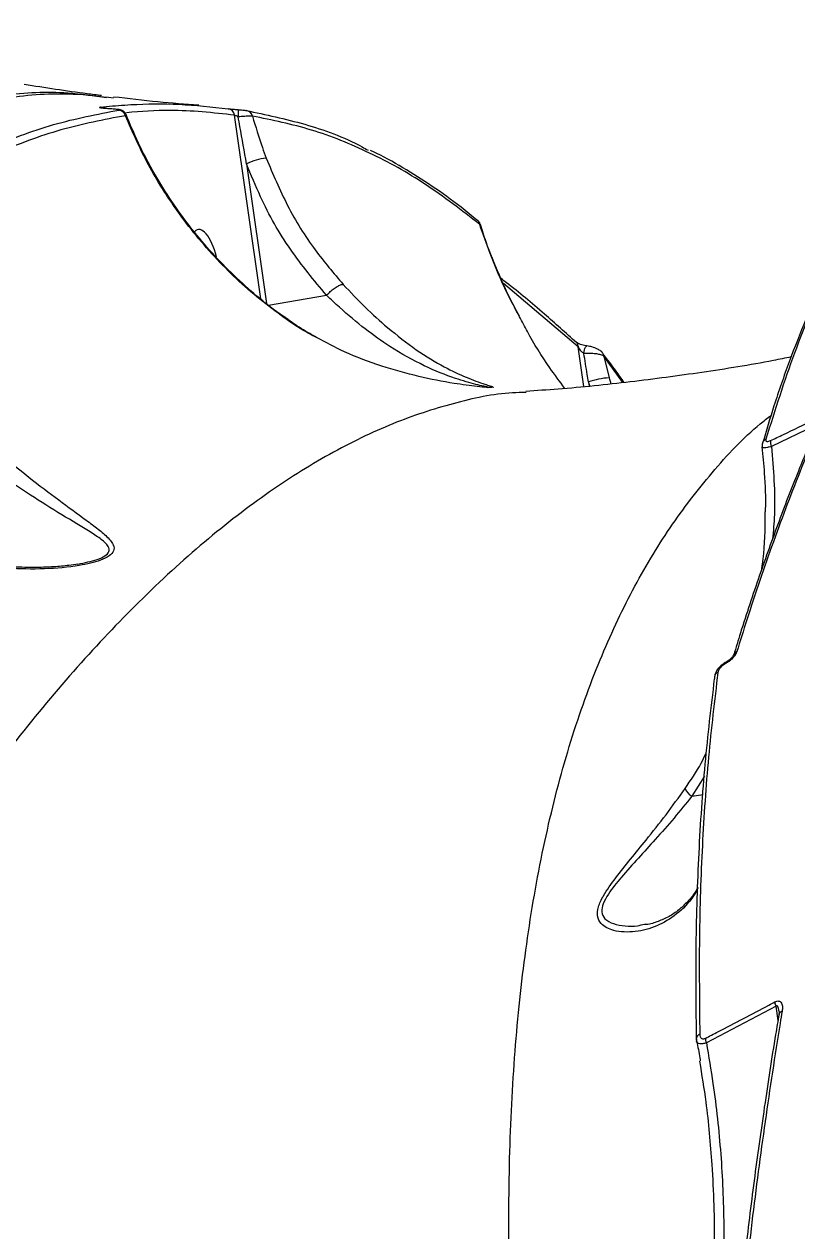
# Model space of a CAD drawing. Header units: millimetres. Extents: x -7245 to 6306, y -6696 to 5973.
# Drawn here: x 1806.7 to 1907, y -2241.6 to -2085.1 of the extents above; entities that cross this region are included whole.
import ezdxf

# ---------------------------------------------------------------- set-up
doc = ezdxf.new("R2010")
doc.units = ezdxf.units.MM
for name, color, linetype in [('DIKOM_ОБЪЕКТ', 7, 'Continuous'), ('DIKOM_РАЗМЕР_ЗОНА', 7, 'Continuous'), ('DIKOM_РАЗМЕР_ОБЪЕКТА', 7, 'Continuous')]:
    doc.layers.add(name, color=color, linetype=linetype)
doc.styles.add('style1', font='arial.ttf', dxfattribs={"width": 0.8})
doc.dimstyles.new('1-50', dxfattribs={"dimtxt": 300, "dimasz": 200, "dimexe": 100, "dimexo": 0, "dimgap": 100, "dimtad": 1, "dimtxsty": 'style1', "dimcen": 200, "dimclrd": 7, "dimclre": 7, "dimclrt": 7, "dimadec": 1, "dimazin": 2, "dimtfac": 1, "dimtmove": 0, "dimatfit": 2, "dimfxl": 0, "dimlwd": 25, "dimlwe": 18, "dimarcsym": 0})

# ---------------------------------------------------------------- blocks, each defined once
blk = doc.blocks.new('*D10')
at = {"layer": 'Defpoints', "color": 0, "transparency": 16777216}
for p in [(-4365.71, 2792.53), (4306.16, 475.6), (4306.16, -5965.27)]:
    blk.add_point(p, dxfattribs=at)
at = {"layer": 'DIKOM_РАЗМЕР_ОБЪЕКТА', "color": 7, "lineweight": 18, "transparency": 16777216}
for p, q in [((-4365.71, 2792.53), (-4365.71, -6065.27)), ((4306.16, 475.6), (4306.16, -6065.27))]:
    blk.add_line(p, q, dxfattribs=at)
at = {"layer": 'DIKOM_РАЗМЕР_ОБЪЕКТА', "color": 7, "lineweight": 25, "transparency": 16777216}
blk.add_line((-4165.71, -5965.27), (4106.16, -5965.27), dxfattribs=at)
at = {"layer": 'DIKOM_РАЗМЕР_ОБЪЕКТА', "color": 7, "transparency": 16777216}
for points in [[(-4165.71, -5931.93), (-4165.71, -5998.6), (-4365.71, -5965.27)], [(4106.16, -5931.93), (4106.16, -5998.6), (4306.16, -5965.27)]]:
    blk.add_solid(points, dxfattribs=at)
at = {"layer": 'DIKOM_РАЗМЕР_ОБЪЕКТА', "color": 7, "transparency": 16777216, "insert": (-85.78, -5712.1), "char_height": 300, "attachment_point": 5, "style": 'style1'}
blk.add_mtext('8650', dxfattribs=at)
blk = doc.blocks.new('*D11')
at = {"layer": 'Defpoints', "color": 0, "transparency": 16777216}
for p in [(-3472.32, 4472.83), (-6199.73, -2928.86), (1850.21, -2928.86)]:
    blk.add_point(p, dxfattribs=at)
at = {"layer": 'DIKOM_РАЗМЕР_ОБЪЕКТА', "color": 7, "lineweight": 18, "transparency": 16777216}
for p, q in [((-3472.32, 4472.83), (-6299.73, 4472.83)), ((1850.21, -2928.86), (-6299.73, -2928.86))]:
    blk.add_line(p, q, dxfattribs=at)
at = {"layer": 'DIKOM_РАЗМЕР_ОБЪЕКТА', "color": 7, "lineweight": 25, "transparency": 16777216}
blk.add_line((-6199.73, 4272.83), (-6199.73, -2728.86), dxfattribs=at)
at = {"layer": 'DIKOM_РАЗМЕР_ОБЪЕКТА', "color": 7, "transparency": 16777216}
for points in [[(-6233.06, 4272.83), (-6166.39, 4272.83), (-6199.73, 4472.83)], [(-6233.06, -2728.86), (-6166.39, -2728.86), (-6199.73, -2928.86)]]:
    blk.add_solid(points, dxfattribs=at)
at = {"layer": 'DIKOM_РАЗМЕР_ОБЪЕКТА', "color": 7, "transparency": 16777216, "insert": (-6452.9, 984.54), "char_height": 300, "attachment_point": 5, "rotation": 90, "style": 'style1'}
blk.add_mtext('7400', dxfattribs=at)
blk = doc.blocks.new('*D12')
at = {"layer": 'Defpoints', "color": 0, "transparency": 16777216}
for p in [(-5865.71, 123.34), (6306.18, -91.92), (6306.18, -6596.14)]:
    blk.add_point(p, dxfattribs=at)
at = {"layer": 'DIKOM_РАЗМЕР_ЗОНА', "color": 7, "lineweight": 18, "transparency": 16777216}
for p, q in [((-5865.71, 123.34), (-5865.71, -6696.14)), ((6306.18, -91.92), (6306.18, -6696.14))]:
    blk.add_line(p, q, dxfattribs=at)
at = {"layer": 'DIKOM_РАЗМЕР_ЗОНА', "color": 7, "lineweight": 25, "transparency": 16777216}
blk.add_line((-5665.71, -6596.14), (6106.18, -6596.14), dxfattribs=at)
at = {"layer": 'DIKOM_РАЗМЕР_ЗОНА', "color": 7, "transparency": 16777216}
for points in [[(-5665.71, -6562.81), (-5665.71, -6629.48), (-5865.71, -6596.14)], [(6106.18, -6562.81), (6106.18, -6629.48), (6306.18, -6596.14)]]:
    blk.add_solid(points, dxfattribs=at)
at = {"layer": 'DIKOM_РАЗМЕР_ЗОНА', "color": 7, "transparency": 16777216, "insert": (-71.19, -6342.97), "char_height": 300, "attachment_point": 5, "style": 'style1'}
blk.add_mtext('12150', dxfattribs=at)

msp = doc.modelspace()

# ---------------------------------------------------------------- linework, layer by layer
at = {"layer": 'DIKOM_ОБЪЕКТ', "color": 7, "linetype": 'Continuous', "lineweight": 15}
for p, q in [((1817.439, -2096.029), (1817.414, -2096.03)), ((1818.372, -2096.1), (1817.414, -2096.03)), ((1818.397, -2096.1), (1818.372, -2096.1)), ((1837.378, -2120.714), (1833.976, -2096.876)), ((1835.541, -2103.195), (1838.128, -2121.32)), ((1865.518, -2110.53), (1865.503, -2110.517)), ((1878.602, -2126.952), (1868.873, -2118.729)), ((1838.372, -2121.518), (1845.926, -2120.239)), ((1879.335, -2132.087), (1878.602, -2126.952)), ((1881.93, -2128.139), (1882.598, -2130.955)), ((1884.378, -2131.582), (1881.93, -2128.139)), ((1880.078, -2132.013), (1879.913, -2131.487)), ((1879.913, -2131.487), (1879.989, -2132.022)), ((1871.845, -2132.852), (1871.783, -2132.853)), ((1909.279, -2137.167), (1903.666, -2139.866)), ((1894.966, -2182.631), (1893.319, -2185.255)), ((1893.319, -2185.255), (1894.802, -2185.004)), ((1887.195, -2201.837), (1887.343, -2201.805)), ((1904.265, -2212.502), (1895.221, -2217.232)), ((1904.525, -2214.325), (1904.265, -2212.502)), ((1904.642, -2213.558), (1904.644, -2213.542))]:
    msp.add_line(p, q, dxfattribs=at)
at = {"layer": 'DIKOM_ОБЪЕКТ', "color": 7, "linetype": 'Continuous', "lineweight": 15, "flags": 128}
for points in [[(1879.323, -2127.789), (1879.358, -2127.552), (1879.407, -2127.329), (1879.467, -2127.135), (1879.535, -2126.979), (1879.607, -2126.873), (1879.678, -2126.819), (1879.716, -2126.815)], [(1893.918, -2216.71), (1893.924, -2216.777), (1893.942, -2216.852)]]:
    msp.add_lwpolyline(points, dxfattribs=at)
at = {"layer": 'DIKOM_ОБЪЕКТ', "color": 7, "linetype": 'Continuous', "lineweight": 15}
for centre, radius, start, end in [((1816.501, -2096.714), 0.872, 58.91991, 85.19144), ((1818.862, -2097.187), 0.973, 14.63477, 84.47644), ((1833.054, -2096.952), 0.925, 4.73314, 83.73994), ((1824.715, -2096.038), 9.796, 353.76951, 359.23117), ((1835.386, -2097.195), 0.931, 12.35291, 84.70214), ((1839.033, -2110.297), 7.915, 96.86955, 116.18302), ((1864.961, -2111.171), 0.849, 8.61161, 49.01814), ((1877.849, -2126.911), 0.755, 356.91931, 45.28892), ((1881.133, -2128.233), 0.803, 6.69152, 35.44748), ((1883.119, -2140.642), 9.701, 93.08026, 109.30079), ((1903.246, -2139.634), 0.771, 112.7746, 163.80122), ((1904.948, -2139.264), 1.417, 173.52809, 205.1639), ((1899.355, -2167.087), 0.629, 106.9246, 161.05102), ((1897.935, -2167.983), 0.199, 125.07662, 189.72316), ((1896.9, -2169.822), 0.637, 173.10431, 197.69514), ((1896.994, -2169.866), 0.736, 111.91188, 170.65627), ((1894.755, -2183.158), 2.542, 205.2203, 235.58383), ((1905.933, -2211.699), 1.851, 187.28287, 205.70948), ((1905.176, -2213.683), 0.551, 101.96503, 165.1231), ((1894.579, -2216.741), 0.662, 108.75618, 177.32822), ((1896.92, -2216.468), 1.862, 185.85529, 204.22365)]:
    msp.add_arc(centre, radius, start, end, dxfattribs=at)
msp.add_ellipse((1830.032, -2116.324), major_axis=(-0.794, 4.6), ratio=0.3793946, start_param=4.8846529, end_param=6.5509952, dxfattribs=at)
for points, knots in [([(1816.715, -2094.339), (1816.097, -2094.263), (1812.718, -2093.847), (1809.386, -2093.324), (1806.663, -2092.897)], [0, 0, 0, 0, 0.1828177, 1, 1, 1, 1]), ([(1795.566, -2095.866), (1798.376, -2095.262), (1804.012, -2094.051), (1811.287, -2093.704), (1815.689, -2094.35), (1817.366, -2094.596)], [0, 0, 0, 0, 0.3809722, 0.7641573, 1, 1, 1, 1]), ([(1818.251, -2094.681), (1816.514, -2094.47), (1811.964, -2093.916), (1804.811, -2094.393), (1799.357, -2095.708), (1796.819, -2096.321)], [0, 0, 0, 0, 0.2481754, 0.6499685, 1, 1, 1, 1]), ([(1829.321, -2095.59), (1827.563, -2095.458), (1823.904, -2095.182), (1820.195, -2094.746), (1818.268, -2094.519)], [0, 0, 0, 0, 0.4806348, 1, 1, 1, 1]), ([(1784.84, -2111.216), (1787.692, -2109.268), (1793.397, -2105.371), (1801.953, -2101.072), (1810.495, -2097.833), (1816.135, -2096.756), (1818.956, -2096.218)], [0, 0, 0, 0, 0.2484773, 0.4969555, 0.7484779, 1, 1, 1, 1]), ([(1817.414, -2096.03), (1817.264, -2096.018), (1816.964, -2095.993), (1816.637, -2095.948), (1816.457, -2095.905), (1816.43, -2095.868), (1816.527, -2095.852), (1816.574, -2095.845)], [0, 0, 0, 0, 0.2064296, 0.4133725, 0.6142313, 0.8135201, 1, 1, 1, 1]), ([(1816.574, -2095.845), (1816.835, -2095.815), (1818.139, -2095.668), (1821.523, -2095.408), (1826.77, -2095.342), (1831.026, -2095.802), (1833.155, -2096.033)], [0, 0, 0, 0, 0.0480656, 0.2403284, 0.6198791, 1, 1, 1, 1]), ([(1817.442, -2096.029), (1817.42, -2096.027), (1817.258, -2096.015), (1817.021, -2095.992), (1816.816, -2095.966), (1816.734, -2095.95), (1816.734, -2095.95), (1816.734, -2095.95)], [0, 0, 0, 0, 0.0573777, 0.4378475, 0.7344966, 0.9208419, 1, 1, 1, 1]), ([(1818.397, -2096.099), (1818.174, -2096.083), (1817.854, -2096.06), (1817.535, -2096.035), (1817.439, -2096.028)], [0, 0, 0, 0, 0.7001076, 1, 1, 1, 1]), ([(1819.898, -2096.821), (1819.892, -2096.797), (1819.863, -2096.682), (1819.735, -2096.523), (1819.56, -2096.362), (1819.382, -2096.265), (1819.229, -2096.21), (1819.074, -2096.172), (1818.858, -2096.139), (1818.545, -2096.108), (1818.292, -2096.092), (1818.201, -2096.086)], [0, 0, 0, 0, 0.0341976, 0.1580619, 0.2642021, 0.3564646, 0.4355009, 0.5100985, 0.6546191, 0.8745234, 1, 1, 1, 1]), ([(1818.956, -2096.218), (1818.979, -2096.213), (1819.033, -2096.202), (1819.023, -2096.181), (1818.907, -2096.153), (1818.682, -2096.124), (1818.475, -2096.108), (1818.372, -2096.1)], [0, 0, 0, 0, 0.148881, 0.3487639, 0.5573987, 0.7790692, 1, 1, 1, 1]), ([(1833.976, -2096.876), (1831.182, -2096.569), (1826.447, -2096.049), (1821.835, -2096.409), (1819.943, -2096.556)], [0, 0, 0, 0, 0.5898705, 1, 1, 1, 1]), ([(1833.155, -2096.033), (1833.238, -2096.043), (1833.404, -2096.064), (1833.82, -2096.107), (1834.208, -2096.143), (1834.444, -2096.163), (1834.511, -2096.169)], [0, 0, 0, 0, 0.2927203, 0.5849576, 0.8819453, 1, 1, 1, 1]), ([(1834.511, -2096.169), (1834.586, -2096.176), (1834.776, -2096.193), (1835.057, -2096.22), (1835.323, -2096.248), (1835.422, -2096.261), (1835.472, -2096.268)], [0, 0, 0, 0, 0.1835901, 0.4626671, 0.7308924, 1, 1, 1, 1]), ([(1835.472, -2096.268), (1838.018, -2096.808), (1843.11, -2097.888), (1848.381, -2099.76), (1851.06, -2101.275), (1851.32, -2101.422)], [0, 0, 0, 0, 0.4745264, 0.9490492, 1, 1, 1, 1]), ([(1819.804, -2096.941), (1817.022, -2097.47), (1811.458, -2098.528), (1802.965, -2101.727), (1794.387, -2106.012), (1788.622, -2109.949), (1785.738, -2111.917)], [0, 0, 0, 0, 0.2484763, 0.4969512, 0.7484746, 1, 1, 1, 1]), ([(1819.884, -2096.825), (1819.894, -2096.842), (1819.915, -2096.874), (1819.84, -2096.919), (1819.804, -2096.941)], [0, 0, 0, 0, 0.5261734, 1, 1, 1, 1]), ([(1840.828, -2123.446), (1839.752, -2122.664), (1836.518, -2120.314), (1831.557, -2115.682), (1826.628, -2109.668), (1822.628, -2103.364), (1820.751, -2099.094), (1819.804, -2096.941)], [0, 0, 0, 0, 0.1161054, 0.3488627, 0.5873497, 0.7918638, 1, 1, 1, 1]), ([(1840.918, -2123.393), (1840.348, -2123.002), (1838.683, -2121.862), (1836.083, -2119.714), (1833.126, -2116.978), (1830.355, -2114.018), (1827.79, -2110.873), (1825.44, -2107.559), (1823.33, -2104.096), (1821.449, -2100.515), (1820.418, -2098.047), (1819.904, -2096.817)], [0, 0, 0, 0, 0.0603494, 0.1761863, 0.2927985, 0.4100487, 0.5278302, 0.6452988, 0.7635405, 0.8820747, 1, 1, 1, 1]), ([(1834.454, -2097.101), (1834.43, -2097.089), (1834.348, -2097.048), (1834.214, -2096.983), (1834.066, -2096.913), (1834.005, -2096.888), (1833.976, -2096.876)], [0, 0, 0, 0, 0.1261776, 0.4365731, 0.7263875, 1, 1, 1, 1]), ([(1836.295, -2096.996), (1836.198, -2096.995), (1836.004, -2096.995), (1835.479, -2097.025), (1834.937, -2097.06), (1834.583, -2097.09), (1834.454, -2097.101)], [0, 0, 0, 0, 0.278407, 0.5566775, 0.8378884, 1, 1, 1, 1]), ([(1835.541, -2103.195), (1835.244, -2101.584), (1834.869, -2099.556), (1834.525, -2097.52), (1834.454, -2097.101)], [0, 0, 0, 0, 0.7939607, 1, 1, 1, 1]), ([(1836.295, -2096.996), (1836.706, -2098.368), (1837.257, -2100.205), (1837.919, -2101.988), (1838.087, -2102.44)], [0, 0, 0, 0, 0.7467501, 1, 1, 1, 1]), ([(1865.8, -2111.044), (1863.466, -2109.237), (1858.798, -2105.625), (1851.502, -2101.614), (1844.018, -2098.568), (1838.869, -2097.52), (1836.295, -2096.996)], [0, 0, 0, 0, 0.2486155, 0.4972307, 0.7486162, 1, 1, 1, 1]), ([(1921.092, -2100.345), (1920.221, -2101.537), (1918.335, -2104.118), (1915.633, -2108.407), (1912.951, -2113.136), (1910.447, -2118.12), (1908.115, -2123.347), (1905.958, -2128.835), (1904.081, -2134.18), (1903.005, -2137.808), (1902.525, -2139.428)], [0, 0, 0, 0, 0.1119825, 0.2426322, 0.3732214, 0.50348, 0.6334544, 0.7637394, 0.894486, 1, 1, 1, 1]), ([(1921.409, -2100.065), (1919.531, -2102.753), (1915.774, -2108.128), (1910.886, -2117.439), (1906.514, -2127.582), (1904.136, -2135.143), (1902.947, -2138.923)], [0, 0, 0, 0, 0.2486162, 0.4972319, 0.7486143, 1, 1, 1, 1]), ([(1838.087, -2102.44), (1838.96, -2104.518), (1840.724, -2108.716), (1844.145, -2114.212), (1846.842, -2117.377), (1848.084, -2118.834)], [0, 0, 0, 0, 0.3460126, 0.6987409, 1, 1, 1, 1]), ([(1865.492, -2110.556), (1864.792, -2109.972), (1862.863, -2108.364), (1859.637, -2106.064), (1855.821, -2103.667), (1853.154, -2102.151), (1851.745, -2101.511), (1851.644, -2101.465)], [0, 0, 0, 0, 0.1566173, 0.4312759, 0.7055003, 0.978755, 1, 1, 1, 1]), ([(1845.926, -2120.239), (1844.305, -2118.304), (1841.026, -2114.387), (1837.695, -2108.507), (1836.121, -2104.626), (1835.541, -2103.195)], [0, 0, 0, 0, 0.3814222, 0.7719236, 1, 1, 1, 1]), ([(1865.869, -2111.05), (1865.865, -2111.033), (1865.843, -2110.917), (1865.72, -2110.741), (1865.592, -2110.583), (1865.512, -2110.527), (1865.5, -2110.519)], [0, 0, 0, 0, 0.0767892, 0.5028035, 0.924734, 1, 1, 1, 1]), ([(1870.976, -2123.02), (1870.432, -2122.008), (1868.999, -2119.337), (1867.295, -2115.32), (1866.242, -2112.307), (1865.8, -2111.044)], [0, 0, 0, 0, 0.2617474, 0.6904242, 1, 1, 1, 1]), ([(1865.853, -2111.054), (1865.859, -2111.052), (1865.874, -2111.046), (1865.827, -2111.044), (1865.8, -2111.044)], [0, 0, 0, 0, 0.4345635, 1, 1, 1, 1]), ([(1870.953, -2122.966), (1870.736, -2122.572), (1869.774, -2120.83), (1868.321, -2117.61), (1866.838, -2114.025), (1866.129, -2111.803), (1865.887, -2111.043)], [0, 0, 0, 0, 0.1033264, 0.4560291, 0.8137923, 1, 1, 1, 1]), ([(1878.367, -2126.385), (1876.978, -2125.141), (1873.955, -2122.432), (1870.685, -2119.688), (1868.805, -2118.257), (1868.564, -2118.073)], [0, 0, 0, 0, 0.4255977, 0.9263451, 1, 1, 1, 1]), ([(1845.932, -2120.236), (1846.087, -2120.077), (1846.397, -2119.76), (1846.923, -2119.338), (1847.421, -2119.018), (1847.798, -2118.856), (1847.997, -2118.823), (1848.069, -2118.832), (1848.084, -2118.834)], [0, 0, 0, 0, 0.2045648, 0.4091903, 0.6137899, 0.8184391, 0.9604469, 1, 1, 1, 1]), ([(1848.084, -2118.834), (1849.037, -2119.849), (1850.972, -2121.911), (1852.857, -2123.574), (1853.814, -2124.418)], [0, 0, 0, 0, 0.4924351, 1, 1, 1, 1]), ([(1845.932, -2120.236), (1845.931, -2120.237), (1845.929, -2120.239), (1845.927, -2120.239), (1845.926, -2120.239)], [0, 0, 0, 0, 0.5637616, 1, 1, 1, 1]), ([(1866.839, -2132.214), (1866.873, -2132.21), (1866.988, -2132.195), (1866.348, -2132.061), (1864.982, -2131.739), (1862.387, -2131.004), (1858.614, -2129.499), (1854.621, -2127.287), (1850.917, -2124.678), (1848.158, -2122.347), (1846.488, -2120.792), (1845.932, -2120.237), (1845.932, -2120.236)], [0, 0, 0, 0, 0.0272554, 0.0935482, 0.1629183, 0.2994891, 0.4834153, 0.6716625, 0.801487, 0.9342255, 0.9999247, 1, 1, 1, 1]), ([(1876.858, -2132.335), (1876.194, -2131.447), (1874.426, -2129.078), (1872.473, -2125.947), (1871.308, -2123.671), (1870.976, -2123.02)], [0, 0, 0, 0, 0.3002071, 0.7999479, 1, 1, 1, 1]), ([(1840.887, -2123.438), (1840.88, -2123.43), (1840.869, -2123.42), (1840.837, -2123.44), (1840.828, -2123.446)], [0, 0, 0, 0, 0.7002886, 1, 1, 1, 1]), ([(1844.609, -2125.717), (1844.242, -2125.536), (1842.92, -2124.883), (1841.706, -2124.049), (1840.828, -2123.446)], [0, 0, 0, 0, 0.2773926, 1, 1, 1, 1]), ([(1844.613, -2125.689), (1844.148, -2125.441), (1842.863, -2124.757), (1841.667, -2123.934), (1840.905, -2123.409)], [0, 0, 0, 0, 0.3616518, 1, 1, 1, 1]), ([(1853.814, -2124.418), (1855.079, -2125.431), (1857.644, -2127.486), (1861.07, -2129.515), (1864.127, -2130.956), (1866.061, -2131.65), (1867.055, -2131.966), (1867.226, -2132.031), (1867.271, -2132.048)], [0, 0, 0, 0, 0.2355788, 0.477723, 0.683301, 0.8926652, 0.9716161, 1, 1, 1, 1]), ([(1867.391, -2132.22), (1867.203, -2132.217), (1866.829, -2132.212), (1865.526, -2132.09), (1864.059, -2131.914), (1861.554, -2131.551), (1857.837, -2130.834), (1853.033, -2129.478), (1848.543, -2127.824), (1845.81, -2126.36), (1844.609, -2125.717)], [0, 0, 0, 0, 0.0717315, 0.1425128, 0.2085493, 0.2762039, 0.4616471, 0.6522273, 0.8472519, 1, 1, 1, 1]), ([(1879.713, -2126.813), (1879.666, -2126.807), (1879.516, -2126.79), (1879.217, -2126.726), (1878.855, -2126.614), (1878.563, -2126.487), (1878.413, -2126.402), (1878.362, -2126.359), (1878.371, -2126.368), (1878.373, -2126.369)], [0, 0, 0, 0, 0.0817154, 0.2607111, 0.4737058, 0.7046692, 0.8608308, 0.9741125, 1, 1, 1, 1]), ([(1879.323, -2127.789), (1879.261, -2127.746), (1879.115, -2127.644), (1878.918, -2127.435), (1878.731, -2127.197), (1878.645, -2127.033), (1878.602, -2126.952)], [0, 0, 0, 0, 0.1963851, 0.4614499, 0.7333749, 1, 1, 1, 1]), ([(1881.93, -2128.139), (1881.845, -2128.091), (1881.675, -2127.994), (1881.158, -2127.878), (1880.516, -2127.802), (1879.869, -2127.772), (1879.478, -2127.784), (1879.323, -2127.789)], [0, 0, 0, 0, 0.2120449, 0.4239388, 0.6396056, 0.8561647, 1, 1, 1, 1]), ([(1879.913, -2131.487), (1879.859, -2131.159), (1879.656, -2129.927), (1879.464, -2128.694), (1879.323, -2127.789)], [0, 0, 0, 0, 0.2664047, 1, 1, 1, 1]), ([(1881.773, -2127.758), (1881.769, -2127.75), (1881.713, -2127.637), (1881.482, -2127.459), (1881.063, -2127.176), (1880.427, -2126.935), (1879.934, -2126.852), (1879.716, -2126.815)], [0, 0, 0, 0, 0.0116999, 0.1647102, 0.395487, 0.7323439, 1, 1, 1, 1]), ([(1906.229, -2128.25), (1905.462, -2128.405), (1901.645, -2129.18), (1894.687, -2130.284), (1885.371, -2131.526), (1877.736, -2132.329), (1873.176, -2132.62), (1871.774, -2132.71)], [0, 0, 0, 0, 0.0685534, 0.3411477, 0.6119116, 0.8807274, 1, 1, 1, 1]), ([(1884.541, -2131.566), (1884.201, -2131.069), (1883.318, -2129.78), (1882.403, -2128.607), (1881.841, -2127.886)], [0, 0, 0, 0, 0.3854929, 1, 1, 1, 1]), ([(1867.271, -2132.048), (1867.379, -2132.085), (1867.662, -2132.18), (1867.552, -2132.207), (1867.484, -2132.224)], [0, 0, 0, 0, 0.385264, 1, 1, 1, 1]), ([(1882.598, -2130.955), (1882.625, -2131.064), (1882.691, -2131.329), (1882.783, -2131.585), (1882.837, -2131.736)], [0, 0, 0, 0, 0.4083191, 1, 1, 1, 1]), ([(1871.783, -2132.853), (1871.209, -2132.862), (1868.122, -2132.907), (1862.37, -2134.172), (1854.453, -2136.737), (1846.321, -2140.687), (1837.975, -2145.947), (1829.534, -2152.514), (1821.205, -2160.208), (1813.057, -2168.892), (1805.12, -2178.445), (1797.172, -2189.117), (1789.245, -2200.918), (1781.37, -2213.827), (1773.769, -2227.479), (1766.462, -2241.782), (1759.46, -2256.643), (1752.607, -2272.379), (1745.94, -2288.988), (1739.459, -2306.382), (1735.385, -2318.501), (1733.348, -2324.558)], [0, 0, 0, 0, 0.0124737, 0.0671319, 0.1217456, 0.1783348, 0.2349238, 0.292325, 0.3497278, 0.4036402, 0.4575955, 0.5115092, 0.5669942, 0.6225232, 0.6780093, 0.730947, 0.7839237, 0.8368605, 0.8912267, 0.9456333, 1, 1, 1, 1]), ([(1874.552, -2300.657), (1873.832, -2295.615), (1872.394, -2285.532), (1870.909, -2270.928), (1869.93, -2256.746), (1869.499, -2242.58), (1869.684, -2228.575), (1870.563, -2214.855), (1872.144, -2201.794), (1874.459, -2189.47), (1877.523, -2177.946), (1881.236, -2167.591), (1885.55, -2158.389), (1890.391, -2150.266), (1895.951, -2143.101), (1900.373, -2138.3), (1903.148, -2136.203), (1903.613, -2135.851)], [0, 0, 0, 0, 0.0649301, 0.1298607, 0.195437, 0.2610128, 0.3335067, 0.4060565, 0.4785484, 0.5531782, 0.6278703, 0.7024976, 0.7727109, 0.8429762, 0.9131884, 0.9854266, 1, 1, 1, 1]), ([(1909.62, -2137.186), (1908.851, -2138.99), (1907.146, -2142.998), (1904.635, -2149.502), (1902.077, -2156.652), (1900.125, -2162.458), (1899.064, -2165.956), (1898.774, -2166.91)], [0, 0, 0, 0, 0.1956034, 0.4343283, 0.6726523, 0.9106947, 1, 1, 1, 1]), ([(1909.99, -2136.806), (1909.828, -2137.186), (1909.016, -2139.087), (1906.942, -2144.121), (1903.886, -2152.17), (1901.126, -2160.239), (1899.602, -2165.108), (1899.171, -2166.484)], [0, 0, 0, 0, 0.0413738, 0.2068772, 0.538158, 0.8694239, 1, 1, 1, 1]), ([(1903.54, -2139.105), (1904.101, -2138.84), (1905.975, -2137.957), (1907.837, -2137.047), (1909.142, -2136.409)], [0, 0, 0, 0, 0.2996394, 1, 1, 1, 1]), ([(1802.69, -2140.084), (1804.061, -2141.225), (1806.843, -2143.539), (1810.738, -2146.517), (1813.764, -2148.712), (1815.926, -2150.296), (1817.357, -2151.461), (1818.291, -2152.492), (1818.411, -2153.39), (1817.787, -2154.089), (1816.659, -2154.62), (1815.288, -2155.017), (1812.918, -2155.492), (1809.28, -2155.823), (1803.891, -2155.726), (1798.882, -2155.008), (1794.437, -2153.811), (1790.748, -2152.435), (1786.76, -2150.447), (1784.207, -2148.402), (1782.911, -2147.364)], [0, 0, 0, 0, 0.0820678, 0.1664794, 0.2508392, 0.2942518, 0.337605, 0.3839973, 0.4157892, 0.4428482, 0.4698376, 0.4939841, 0.518728, 0.5886157, 0.660384, 0.7589142, 0.8097082, 0.8604879, 0.9291593, 1, 1, 1, 1]), ([(1902.442, -2139.915), (1902.55, -2141.047), (1902.811, -2143.751), (1902.923, -2146.569), (1902.862, -2148.242), (1902.859, -2148.336)], [0, 0, 0, 0, 0.4046311, 0.9666377, 1, 1, 1, 1]), ([(1902.528, -2139.417), (1902.493, -2139.512), (1902.434, -2139.667), (1902.465, -2139.843), (1902.477, -2139.912)], [0, 0, 0, 0, 0.604989, 1, 1, 1, 1]), ([(1903.666, -2139.866), (1903.483, -2139.915), (1903.119, -2140.011), (1902.721, -2140.051), (1902.489, -2140.019), (1902.481, -2139.944), (1902.478, -2139.912)], [0, 0, 0, 0, 0.2695605, 0.5392159, 0.8069239, 1, 1, 1, 1]), ([(1902.947, -2138.923), (1902.945, -2138.932), (1902.927, -2138.997), (1902.925, -2139.101), (1902.991, -2139.192), (1903.121, -2139.226), (1903.31, -2139.202), (1903.463, -2139.137), (1903.54, -2139.105)], [0, 0, 0, 0, 0.0353221, 0.2574534, 0.4481694, 0.6281045, 0.8143632, 1, 1, 1, 1]), ([(1903.666, -2139.866), (1903.921, -2142.813), (1904.267, -2146.822), (1903.911, -2150.817), (1903.817, -2151.875)], [0, 0, 0, 0, 0.735213, 1, 1, 1, 1]), ([(1813.64, -2155.118), (1814.52, -2154.946), (1815.882, -2154.679), (1817.232, -2154.075), (1817.79, -2153.472), (1817.612, -2152.742), (1816.692, -2151.901), (1815.257, -2150.939), (1812.887, -2149.526), (1809.622, -2147.563), (1805.412, -2144.842), (1802.473, -2142.708), (1800.988, -2141.629)], [0, 0, 0, 0, 0.0855968, 0.1325876, 0.179191, 0.2355135, 0.3109977, 0.3967585, 0.4826586, 0.6603896, 0.8282898, 1, 1, 1, 1]), ([(1813.641, -2155.116), (1813.258, -2155.177), (1812.254, -2155.338), (1810.318, -2155.51), (1807.787, -2155.593), (1804.801, -2155.486), (1801.518, -2155.142), (1798.07, -2154.52), (1794.642, -2153.591), (1791.587, -2152.456), (1788.839, -2151.142), (1786.402, -2149.634), (1784.505, -2148.255), (1783.523, -2147.326), (1783.241, -2147.059)], [0, 0, 0, 0, 0.0395383, 0.1034445, 0.1885882, 0.2806213, 0.3821971, 0.4938718, 0.6028496, 0.7066061, 0.7898573, 0.8782329, 0.9649916, 1, 1, 1, 1]), ([(1902.422, -2155.765), (1902.45, -2155.567), (1902.743, -2153.481), (1902.886, -2150.994), (1902.851, -2148.716), (1902.845, -2148.345)], [0, 0, 0, 0, 0.0808285, 0.8501921, 1, 1, 1, 1]), ([(1899.171, -2166.484), (1899.114, -2166.624), (1898.998, -2166.903), (1898.636, -2167.351), (1898.201, -2167.748), (1897.883, -2167.933), (1897.739, -2168.017)], [0, 0, 0, 0, 0.2591646, 0.5178302, 0.7812071, 1, 1, 1, 1]), ([(1898.76, -2166.881), (1898.76, -2166.881), (1898.76, -2166.881), (1898.738, -2166.943), (1898.666, -2167.069), (1898.523, -2167.263), (1898.304, -2167.488), (1898.062, -2167.679), (1897.888, -2167.788), (1897.826, -2167.817), (1897.824, -2167.818)], [0, 0, 0, 0, 0.0011381, 0.129327, 0.2614773, 0.4438963, 0.6479749, 0.8419586, 0.9965799, 1, 1, 1, 1]), ([(1897.824, -2167.828), (1897.631, -2167.94), (1897.216, -2168.179), (1896.679, -2168.757), (1896.331, -2169.283), (1896.301, -2169.655), (1896.293, -2169.748)], [0, 0, 0, 0, 0.2519279, 0.5424837, 0.8853274, 1, 1, 1, 1]), ([(1897.739, -2168.017), (1897.699, -2168.039), (1897.54, -2168.125), (1897.269, -2168.33), (1896.989, -2168.622), (1896.787, -2168.922), (1896.742, -2169.096), (1896.719, -2169.182)], [0, 0, 0, 0, 0.0798001, 0.3183083, 0.5554322, 0.7772592, 1, 1, 1, 1]), ([(1893.953, -2216.883), (1893.907, -2212.736), (1893.815, -2204.441), (1894.217, -2192.523), (1894.982, -2180.972), (1895.856, -2173.668), (1896.293, -2170.016)], [0, 0, 0, 0, 0.2491185, 0.4982444, 0.7491191, 1, 1, 1, 1]), ([(1896.719, -2169.182), (1896.284, -2172.813), (1895.413, -2180.075), (1894.641, -2191.61), (1894.231, -2203.567), (1894.321, -2211.931), (1894.367, -2216.114)], [0, 0, 0, 0, 0.2491207, 0.4982432, 0.7491238, 1, 1, 1, 1]), ([(1892.456, -2184.241), (1893.199, -2183.17), (1894.196, -2181.735), (1894.947, -2180.137), (1895.138, -2179.731)], [0, 0, 0, 0, 0.7459517, 1, 1, 1, 1]), ([(1894.134, -2197.19), (1893.948, -2197.521), (1893.149, -2198.941), (1891.373, -2200.646), (1888.809, -2202.204), (1885.984, -2202.938), (1883.725, -2202.875), (1882.276, -2202.355), (1881.487, -2201.794), (1881.016, -2200.924), (1881.128, -2199.644), (1881.931, -2197.922), (1883.444, -2195.8), (1885.383, -2193.397), (1887.609, -2190.682), (1890.035, -2187.635), (1891.645, -2185.378), (1892.456, -2184.241)], [0, 0, 0, 0, 0.0322978, 0.1386912, 0.2479955, 0.3602147, 0.4747097, 0.5155454, 0.5568917, 0.6022899, 0.6396648, 0.6770733, 0.7324185, 0.7889035, 0.8466329, 0.9227763, 1, 1, 1, 1]), ([(1893.319, -2185.255), (1892.564, -2186.195), (1891.047, -2188.085), (1888.696, -2190.75), (1886.38, -2193.293), (1884.257, -2195.634), (1882.621, -2197.649), (1881.753, -2199.216), (1881.558, -2200.379), (1882.052, -2201.288), (1883.173, -2201.853), (1884.653, -2202.088), (1886.044, -2202.128), (1886.891, -2201.914), (1887.195, -2201.837)], [0, 0, 0, 0, 0.1101985, 0.2214009, 0.3177906, 0.4156168, 0.5027883, 0.5539474, 0.6049795, 0.6704625, 0.7577103, 0.8523528, 0.9471351, 1, 1, 1, 1]), ([(1894.137, -2197.096), (1894.016, -2197.298), (1893.59, -2198.006), (1892.753, -2198.986), (1891.619, -2200.051), (1890.35, -2200.905), (1888.942, -2201.525), (1887.896, -2201.855), (1887.302, -2201.901), (1887.235, -2201.906)], [0, 0, 0, 0, 0.0634797, 0.223492, 0.3926826, 0.5735363, 0.7673389, 0.9735877, 1, 1, 1, 1]), ([(1895.067, -2216.658), (1895.621, -2216.377), (1898.393, -2214.97), (1901.401, -2213.389), (1903.845, -2212.07), (1904.096, -2211.934)], [0, 0, 0, 0, 0.183177, 0.9158896, 1, 1, 1, 1]), ([(1904.096, -2211.934), (1904.186, -2211.892), (1904.366, -2211.81), (1904.609, -2211.801), (1904.833, -2211.886), (1905.034, -2212.136), (1905.128, -2212.575), (1905.084, -2212.958), (1905.062, -2213.144)], [0, 0, 0, 0, 0.1098086, 0.2200268, 0.325632, 0.4925113, 0.7537126, 1, 1, 1, 1]), ([(1904.657, -2213.56), (1904.507, -2214.423), (1903.822, -2218.359), (1902.734, -2225.541), (1901.398, -2235.089), (1900.205, -2244.785), (1899.152, -2254.624), (1898.394, -2262.545), (1898.034, -2267.238), (1897.933, -2268.55)], [0, 0, 0, 0, 0.0500046, 0.2278753, 0.404809, 0.5810112, 0.7566629, 0.931973, 1, 1, 1, 1]), ([(1905.062, -2213.144), (1904.975, -2213.666), (1904.54, -2216.276), (1903.45, -2223.132), (1901.926, -2233.899), (1900.025, -2249.506), (1899.006, -2261.134), (1898.387, -2268.184)], [0, 0, 0, 0, 0.0299866, 0.1499504, 0.3900668, 0.6301836, 1, 1, 1, 1]), ([(1904.659, -2213.169), (1904.642, -2213.04), (1904.611, -2212.818), (1904.531, -2212.574), (1904.454, -2212.457), (1904.399, -2212.425), (1904.369, -2212.423), (1904.339, -2212.431), (1904.304, -2212.452), (1904.279, -2212.484), (1904.265, -2212.502)], [0, 0, 0, 0, 0.3777825, 0.651568, 0.7834574, 0.8292925, 0.8753425, 0.8881393, 0.9335729, 1, 1, 1, 1]), ([(1904.663, -2213.153), (1904.665, -2213.184), (1904.672, -2213.271), (1904.676, -2213.419), (1904.644, -2213.535), (1904.642, -2213.541)], [0, 0, 0, 0, 0.3559042, 0.9681368, 1, 1, 1, 1]), ([(1893.943, -2216.709), (1893.931, -2216.805), (1893.916, -2216.921), (1893.954, -2217.033), (1893.96, -2217.053)], [0, 0, 0, 0, 0.8215045, 1, 1, 1, 1]), ([(1894.367, -2216.114), (1894.378, -2216.234), (1894.398, -2216.445), (1894.535, -2216.649), (1894.702, -2216.733), (1894.881, -2216.735), (1895.005, -2216.684), (1895.067, -2216.658)], [0, 0, 0, 0, 0.319771, 0.5619893, 0.7279018, 0.8640146, 1, 1, 1, 1]), ([(1895.221, -2217.232), (1895.519, -2218.993), (1896.329, -2223.773), (1897.18, -2231.665), (1897.589, -2240.885), (1897.314, -2250.108), (1896.453, -2257.936), (1895.218, -2264.67), (1893.793, -2270.337), (1891.787, -2276.144), (1889.729, -2280.611), (1888.27, -2283.05), (1887.844, -2283.763)], [0, 0, 0, 0, 0.078328, 0.2125923, 0.3472591, 0.4817908, 0.6158486, 0.6916633, 0.7820637, 0.8726189, 0.9628077, 1, 1, 1, 1]), ([(1895.221, -2217.232), (1895.057, -2217.282), (1894.728, -2217.382), (1894.335, -2217.391), (1894.066, -2217.291), (1893.956, -2217.158), (1893.956, -2217.064), (1893.956, -2217.06)], [0, 0, 0, 0, 0.23713, 0.4741581, 0.7161053, 0.9865251, 1, 1, 1, 1]), ([(1893.966, -2217.058), (1894.114, -2217.763), (1894.292, -2218.604), (1894.412, -2219.457), (1894.431, -2219.595)], [0, 0, 0, 0, 0.8380824, 1, 1, 1, 1]), ([(1895.767, -2252.448), (1895.984, -2249.483), (1896.456, -2243.02), (1896.089, -2233.817), (1895.392, -2225.835), (1894.665, -2221.396), (1894.376, -2219.634)], [0, 0, 0, 0, 0.270253, 0.589168, 0.8369261, 1, 1, 1, 1])]:
    msp.add_open_spline(points, degree=3, knots=knots, dxfattribs=at)

# ---------------------------------------------------------------- dimensions: what is measured, and where the dimension line sits
at = {"layer": 'DIKOM_РАЗМЕР_ЗОНА'}
dim = msp.add_linear_dim(base=(6306.184, -6596.144), p1=(-5865.714, 123.344), p2=(6306.184, -91.922), text='12150', dimstyle='1-50', dxfattribs=at)
dim.commit()
dim.dimension.update_dxf_attribs({"geometry": '*D12', "text_midpoint": (-71.192, -6596.144), "dimtype": 160})
at = {"layer": 'DIKOM_РАЗМЕР_ОБЪЕКТА'}
dim = msp.add_linear_dim(base=(-6199.728, -2928.864), p1=(-3472.315, 4472.834), p2=(1850.213, -2928.864), angle=90, text='7400', dimstyle='1-50', dxfattribs=at)
dim.commit()
dim.dimension.update_dxf_attribs({"geometry": '*D11', "text_midpoint": (-6199.728, 984.539), "dimtype": 160})
dim = msp.add_linear_dim(base=(4306.158, -5965.268), p1=(-4365.714, 2792.532), p2=(4306.158, 475.605), text='8650', dimstyle='1-50', dxfattribs=at)
dim.commit()
dim.dimension.update_dxf_attribs({"geometry": '*D10', "text_midpoint": (-85.784, -5965.268), "dimtype": 160})

doc.saveas('drawing.dxf')
